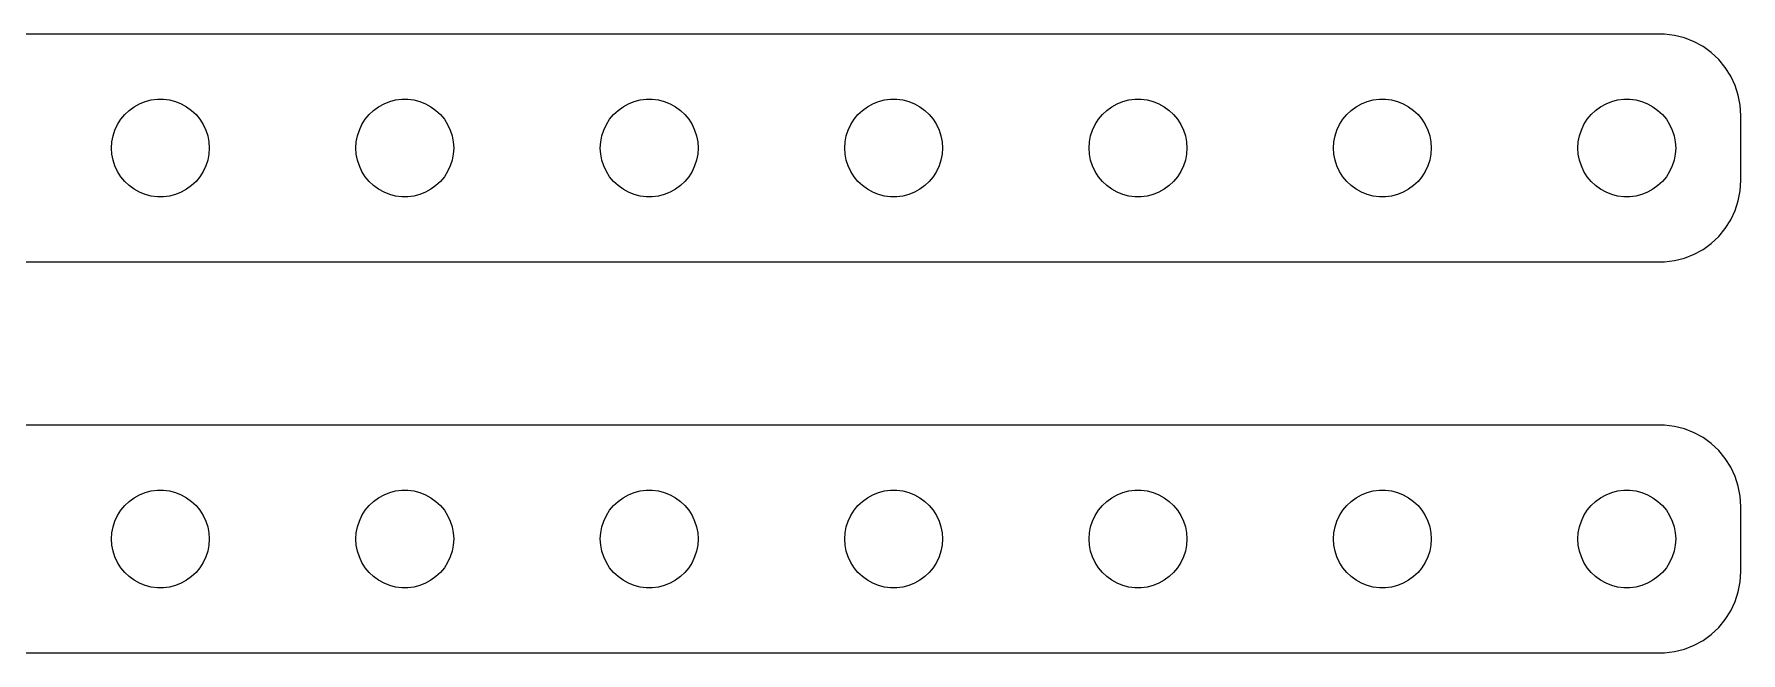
# Model space of a CAD drawing. Header units: metres. Extents: x -210 to 210, y 41 to 79.
# Drawn here: x 104.8 to 209.5, y 41 to 79 of the extents above; entities that cross this region are included whole.
import ezdxf

# ---------------------------------------------------------------- set-up
doc = ezdxf.new("R2010")
doc.units = ezdxf.units.M

msp = doc.modelspace()

# ---------------------------------------------------------------- linework, layer by layer
for p, q in [((204.814, 78.9901), (-204.814, 78.9901)), ((205.437, 78.9114), (204.814, 78.9901)), ((206.045, 78.7553), (205.437, 78.9114)), ((206.629, 78.5241), (206.045, 78.7553)), ((207.179, 78.2216), (206.629, 78.5241)), ((207.687, 77.8526), (207.179, 78.2216)), ((208.145, 77.4227), (207.687, 77.8526)), ((208.545, 76.9389), (208.145, 77.4227)), ((208.882, 76.4088), (208.545, 76.9389)), ((209.149, 75.8406), (208.882, 76.4088)), ((209.343, 75.2434), (209.149, 75.8406)), ((110.588, 74.3115), (110.893, 74.533)), ((110.893, 74.533), (111.223, 74.7145)), ((111.223, 74.7145), (111.573, 74.8532)), ((111.573, 74.8532), (111.938, 74.9469)), ((111.938, 74.9469), (112.312, 74.9941)), ((112.312, 74.9941), (112.688, 74.9941)), ((112.688, 74.9941), (113.062, 74.9469)), ((113.062, 74.9469), (113.427, 74.8532)), ((113.427, 74.8532), (113.777, 74.7145)), ((113.777, 74.7145), (114.107, 74.533)), ((114.107, 74.533), (114.412, 74.3115)), ((125.588, 74.3115), (125.893, 74.533)), ((125.893, 74.533), (126.223, 74.7145)), ((126.223, 74.7145), (126.573, 74.8532)), ((126.573, 74.8532), (126.938, 74.9469)), ((126.938, 74.9469), (127.312, 74.9941)), ((127.312, 74.9941), (127.688, 74.9941)), ((127.688, 74.9941), (128.062, 74.9469)), ((128.062, 74.9469), (128.427, 74.8532)), ((128.427, 74.8532), (128.777, 74.7145)), ((128.777, 74.7145), (129.107, 74.533)), ((129.107, 74.533), (129.412, 74.3115)), ((140.588, 74.3115), (140.893, 74.533)), ((140.893, 74.533), (141.223, 74.7145)), ((141.223, 74.7145), (141.573, 74.8532)), ((141.573, 74.8532), (141.938, 74.9469)), ((141.938, 74.9469), (142.312, 74.9941)), ((142.312, 74.9941), (142.688, 74.9941)), ((142.688, 74.9941), (143.062, 74.9469)), ((143.062, 74.9469), (143.427, 74.8532)), ((143.427, 74.8532), (143.777, 74.7145)), ((143.777, 74.7145), (144.107, 74.533)), ((144.107, 74.533), (144.412, 74.3115)), ((155.588, 74.3115), (155.893, 74.533)), ((155.893, 74.533), (156.223, 74.7145)), ((156.223, 74.7145), (156.573, 74.8532)), ((156.573, 74.8532), (156.938, 74.9469)), ((156.938, 74.9469), (157.312, 74.9941)), ((157.312, 74.9941), (157.688, 74.9941)), ((157.688, 74.9941), (158.062, 74.9469)), ((158.062, 74.9469), (158.427, 74.8532)), ((158.427, 74.8532), (158.777, 74.7145)), ((158.777, 74.7145), (159.107, 74.533)), ((159.107, 74.533), (159.412, 74.3115)), ((170.588, 74.3115), (170.893, 74.533)), ((170.893, 74.533), (171.223, 74.7145)), ((171.223, 74.7145), (171.573, 74.8532)), ((171.573, 74.8532), (171.938, 74.9469)), ((171.938, 74.9469), (172.312, 74.9941)), ((172.312, 74.9941), (172.688, 74.9941)), ((172.688, 74.9941), (173.062, 74.9469)), ((173.062, 74.9469), (173.427, 74.8532)), ((173.427, 74.8532), (173.777, 74.7145)), ((173.777, 74.7145), (174.107, 74.533)), ((174.107, 74.533), (174.412, 74.3115)), ((185.588, 74.3115), (185.893, 74.533)), ((185.893, 74.533), (186.223, 74.7145)), ((186.223, 74.7145), (186.573, 74.8532)), ((186.573, 74.8532), (186.938, 74.9469)), ((186.938, 74.9469), (187.312, 74.9941)), ((187.312, 74.9941), (187.688, 74.9941)), ((187.688, 74.9941), (188.062, 74.9469)), ((188.062, 74.9469), (188.427, 74.8532)), ((188.427, 74.8532), (188.777, 74.7145)), ((188.777, 74.7145), (189.107, 74.533)), ((189.107, 74.533), (189.412, 74.3115)), ((200.588, 74.3115), (200.893, 74.533)), ((200.893, 74.533), (201.223, 74.7145)), ((201.223, 74.7145), (201.573, 74.8532)), ((201.573, 74.8532), (201.938, 74.9469)), ((201.938, 74.9469), (202.312, 74.9941)), ((202.312, 74.9941), (202.688, 74.9941)), ((202.688, 74.9941), (203.062, 74.9469)), ((203.062, 74.9469), (203.427, 74.8532)), ((203.427, 74.8532), (203.777, 74.7145)), ((203.777, 74.7145), (204.107, 74.533)), ((204.107, 74.533), (204.412, 74.3115)), ((209.461, 74.6267), (209.343, 75.2434)), ((209.5, 74), (209.461, 74.6267)), ((109.711, 73.1044), (109.871, 73.4453)), ((109.871, 73.4453), (110.073, 73.7634)), ((110.073, 73.7634), (110.313, 74.0536)), ((110.313, 74.0536), (110.588, 74.3115)), ((114.412, 74.3115), (114.687, 74.0536)), ((114.687, 74.0536), (114.927, 73.7634)), ((114.927, 73.7634), (115.129, 73.4453)), ((115.129, 73.4453), (115.289, 73.1044)), ((124.711, 73.1044), (124.871, 73.4453)), ((124.871, 73.4453), (125.073, 73.7634)), ((125.073, 73.7634), (125.313, 74.0536)), ((125.313, 74.0536), (125.588, 74.3115)), ((129.412, 74.3115), (129.687, 74.0536)), ((129.687, 74.0536), (129.927, 73.7634)), ((129.927, 73.7634), (130.129, 73.4453)), ((130.129, 73.4453), (130.289, 73.1044)), ((139.711, 73.1044), (139.871, 73.4453)), ((139.871, 73.4453), (140.073, 73.7634)), ((140.073, 73.7634), (140.313, 74.0536)), ((140.313, 74.0536), (140.588, 74.3115)), ((144.412, 74.3115), (144.687, 74.0536)), ((144.687, 74.0536), (144.927, 73.7634)), ((144.927, 73.7634), (145.129, 73.4453)), ((145.129, 73.4453), (145.289, 73.1044)), ((154.711, 73.1044), (154.871, 73.4453)), ((154.871, 73.4453), (155.073, 73.7634)), ((155.073, 73.7634), (155.313, 74.0536)), ((155.313, 74.0536), (155.588, 74.3115)), ((159.412, 74.3115), (159.687, 74.0536)), ((159.687, 74.0536), (159.927, 73.7634)), ((159.927, 73.7634), (160.129, 73.4453)), ((160.129, 73.4453), (160.289, 73.1044)), ((169.711, 73.1044), (169.871, 73.4453)), ((169.871, 73.4453), (170.073, 73.7634)), ((170.073, 73.7634), (170.313, 74.0536)), ((170.313, 74.0536), (170.588, 74.3115)), ((174.412, 74.3115), (174.687, 74.0536)), ((174.687, 74.0536), (174.927, 73.7634)), ((174.927, 73.7634), (175.129, 73.4453)), ((175.129, 73.4453), (175.289, 73.1044)), ((184.711, 73.1044), (184.871, 73.4453)), ((184.871, 73.4453), (185.073, 73.7634)), ((185.073, 73.7634), (185.313, 74.0536)), ((185.313, 74.0536), (185.588, 74.3115)), ((189.412, 74.3115), (189.687, 74.0536)), ((189.687, 74.0536), (189.927, 73.7634)), ((189.927, 73.7634), (190.129, 73.4453)), ((190.129, 73.4453), (190.289, 73.1044)), ((199.711, 73.1044), (199.871, 73.4453)), ((199.871, 73.4453), (200.073, 73.7634)), ((200.073, 73.7634), (200.313, 74.0536)), ((200.313, 74.0536), (200.588, 74.3115)), ((204.412, 74.3115), (204.687, 74.0536)), ((204.687, 74.0536), (204.927, 73.7634)), ((204.927, 73.7634), (205.129, 73.4453)), ((205.129, 73.4453), (205.289, 73.1044)), ((209.5, 70), (209.5, 74)), ((109.5, 72), (109.524, 72.376)), ((109.524, 72.376), (109.594, 72.7461)), ((109.594, 72.7461), (109.711, 73.1044)), ((115.289, 73.1044), (115.406, 72.7461)), ((115.406, 72.7461), (115.476, 72.376)), ((115.476, 72.376), (115.5, 72)), ((124.5, 72), (124.524, 72.376)), ((124.524, 72.376), (124.594, 72.7461)), ((124.594, 72.7461), (124.711, 73.1044)), ((130.289, 73.1044), (130.406, 72.7461)), ((130.406, 72.7461), (130.476, 72.376)), ((130.476, 72.376), (130.5, 72)), ((139.5, 72), (139.524, 72.376)), ((139.524, 72.376), (139.594, 72.7461)), ((139.594, 72.7461), (139.711, 73.1044)), ((145.289, 73.1044), (145.406, 72.7461)), ((145.406, 72.7461), (145.476, 72.376)), ((145.476, 72.376), (145.5, 72)), ((154.5, 72), (154.524, 72.376)), ((154.524, 72.376), (154.594, 72.7461)), ((154.594, 72.7461), (154.711, 73.1044)), ((160.289, 73.1044), (160.406, 72.7461)), ((160.406, 72.7461), (160.476, 72.376)), ((160.476, 72.376), (160.5, 72)), ((169.5, 72), (169.524, 72.376)), ((169.524, 72.376), (169.594, 72.7461)), ((169.594, 72.7461), (169.711, 73.1044)), ((175.289, 73.1044), (175.406, 72.7461)), ((175.406, 72.7461), (175.476, 72.376)), ((175.476, 72.376), (175.5, 72)), ((184.5, 72), (184.524, 72.376)), ((184.524, 72.376), (184.594, 72.7461)), ((184.594, 72.7461), (184.711, 73.1044)), ((190.289, 73.1044), (190.406, 72.7461)), ((190.406, 72.7461), (190.476, 72.376)), ((190.476, 72.376), (190.5, 72)), ((199.5, 72), (199.524, 72.376)), ((199.524, 72.376), (199.594, 72.7461)), ((199.594, 72.7461), (199.711, 73.1044)), ((205.289, 73.1044), (205.406, 72.7461)), ((205.406, 72.7461), (205.476, 72.376)), ((205.476, 72.376), (205.5, 72)), ((109.524, 71.624), (109.5, 72)), ((109.594, 71.2539), (109.524, 71.624)), ((109.711, 70.8956), (109.594, 71.2539)), ((115.406, 71.2539), (115.289, 70.8956)), ((115.476, 71.624), (115.406, 71.2539)), ((115.5, 72), (115.476, 71.624)), ((124.524, 71.624), (124.5, 72)), ((124.594, 71.2539), (124.524, 71.624)), ((124.711, 70.8956), (124.594, 71.2539)), ((130.406, 71.2539), (130.289, 70.8956)), ((130.476, 71.624), (130.406, 71.2539)), ((130.5, 72), (130.476, 71.624)), ((139.524, 71.624), (139.5, 72)), ((139.594, 71.2539), (139.524, 71.624)), ((139.711, 70.8956), (139.594, 71.2539)), ((145.406, 71.2539), (145.289, 70.8956)), ((145.476, 71.624), (145.406, 71.2539)), ((145.5, 72), (145.476, 71.624)), ((154.524, 71.624), (154.5, 72)), ((154.594, 71.2539), (154.524, 71.624)), ((154.711, 70.8956), (154.594, 71.2539)), ((160.406, 71.2539), (160.289, 70.8956)), ((160.476, 71.624), (160.406, 71.2539)), ((160.5, 72), (160.476, 71.624)), ((169.524, 71.624), (169.5, 72)), ((169.594, 71.2539), (169.524, 71.624)), ((169.711, 70.8956), (169.594, 71.2539)), ((175.406, 71.2539), (175.289, 70.8956)), ((175.476, 71.624), (175.406, 71.2539)), ((175.5, 72), (175.476, 71.624)), ((184.524, 71.624), (184.5, 72)), ((184.594, 71.2539), (184.524, 71.624)), ((184.711, 70.8956), (184.594, 71.2539)), ((190.406, 71.2539), (190.289, 70.8956)), ((190.476, 71.624), (190.406, 71.2539)), ((190.5, 72), (190.476, 71.624)), ((199.524, 71.624), (199.5, 72)), ((199.594, 71.2539), (199.524, 71.624)), ((199.711, 70.8956), (199.594, 71.2539)), ((205.406, 71.2539), (205.289, 70.8956)), ((205.476, 71.624), (205.406, 71.2539)), ((205.5, 72), (205.476, 71.624)), ((109.871, 70.5547), (109.711, 70.8956)), ((110.073, 70.2366), (109.871, 70.5547)), ((110.313, 69.9464), (110.073, 70.2366)), ((114.927, 70.2366), (114.687, 69.9464)), ((115.129, 70.5547), (114.927, 70.2366)), ((115.289, 70.8956), (115.129, 70.5547)), ((124.871, 70.5547), (124.711, 70.8956)), ((125.073, 70.2366), (124.871, 70.5547)), ((125.313, 69.9464), (125.073, 70.2366)), ((129.927, 70.2366), (129.687, 69.9464)), ((130.129, 70.5547), (129.927, 70.2366)), ((130.289, 70.8956), (130.129, 70.5547)), ((139.871, 70.5547), (139.711, 70.8956)), ((140.073, 70.2366), (139.871, 70.5547)), ((140.313, 69.9464), (140.073, 70.2366)), ((144.927, 70.2366), (144.687, 69.9464)), ((145.129, 70.5547), (144.927, 70.2366)), ((145.289, 70.8956), (145.129, 70.5547)), ((154.871, 70.5547), (154.711, 70.8956)), ((155.073, 70.2366), (154.871, 70.5547)), ((155.313, 69.9464), (155.073, 70.2366)), ((159.927, 70.2366), (159.687, 69.9464)), ((160.129, 70.5547), (159.927, 70.2366)), ((160.289, 70.8956), (160.129, 70.5547)), ((169.871, 70.5547), (169.711, 70.8956)), ((170.073, 70.2366), (169.871, 70.5547)), ((170.313, 69.9464), (170.073, 70.2366)), ((174.927, 70.2366), (174.687, 69.9464)), ((175.129, 70.5547), (174.927, 70.2366)), ((175.289, 70.8956), (175.129, 70.5547)), ((184.871, 70.5547), (184.711, 70.8956)), ((185.073, 70.2366), (184.871, 70.5547)), ((185.313, 69.9464), (185.073, 70.2366)), ((189.927, 70.2366), (189.687, 69.9464)), ((190.129, 70.5547), (189.927, 70.2366)), ((190.289, 70.8956), (190.129, 70.5547)), ((199.871, 70.5547), (199.711, 70.8956)), ((200.073, 70.2366), (199.871, 70.5547)), ((200.313, 69.9464), (200.073, 70.2366)), ((204.927, 70.2366), (204.687, 69.9464)), ((205.129, 70.5547), (204.927, 70.2366)), ((205.289, 70.8956), (205.129, 70.5547)), ((110.588, 69.6885), (110.313, 69.9464)), ((110.893, 69.467), (110.588, 69.6885)), ((111.223, 69.2855), (110.893, 69.467)), ((111.573, 69.1468), (111.223, 69.2855)), ((111.938, 69.0531), (111.573, 69.1468)), ((113.427, 69.1468), (113.062, 69.0531)), ((113.777, 69.2855), (113.427, 69.1468)), ((114.107, 69.467), (113.777, 69.2855)), ((114.412, 69.6885), (114.107, 69.467)), ((114.687, 69.9464), (114.412, 69.6885)), ((125.588, 69.6885), (125.313, 69.9464)), ((125.893, 69.467), (125.588, 69.6885)), ((126.223, 69.2855), (125.893, 69.467)), ((126.573, 69.1468), (126.223, 69.2855)), ((126.938, 69.0531), (126.573, 69.1468)), ((128.427, 69.1468), (128.062, 69.0531)), ((128.777, 69.2855), (128.427, 69.1468)), ((129.107, 69.467), (128.777, 69.2855)), ((129.412, 69.6885), (129.107, 69.467)), ((129.687, 69.9464), (129.412, 69.6885)), ((140.588, 69.6885), (140.313, 69.9464)), ((140.893, 69.467), (140.588, 69.6885)), ((141.223, 69.2855), (140.893, 69.467)), ((141.573, 69.1468), (141.223, 69.2855)), ((141.938, 69.0531), (141.573, 69.1468)), ((143.427, 69.1468), (143.062, 69.0531)), ((143.777, 69.2855), (143.427, 69.1468)), ((144.107, 69.467), (143.777, 69.2855)), ((144.412, 69.6885), (144.107, 69.467)), ((144.687, 69.9464), (144.412, 69.6885)), ((155.588, 69.6885), (155.313, 69.9464)), ((155.893, 69.467), (155.588, 69.6885)), ((156.223, 69.2855), (155.893, 69.467)), ((156.573, 69.1468), (156.223, 69.2855)), ((156.938, 69.0531), (156.573, 69.1468)), ((158.427, 69.1468), (158.062, 69.0531)), ((158.777, 69.2855), (158.427, 69.1468)), ((159.107, 69.467), (158.777, 69.2855)), ((159.412, 69.6885), (159.107, 69.467)), ((159.687, 69.9464), (159.412, 69.6885)), ((170.588, 69.6885), (170.313, 69.9464)), ((170.893, 69.467), (170.588, 69.6885)), ((171.223, 69.2855), (170.893, 69.467)), ((171.573, 69.1468), (171.223, 69.2855)), ((171.938, 69.0531), (171.573, 69.1468)), ((173.427, 69.1468), (173.062, 69.0531)), ((173.777, 69.2855), (173.427, 69.1468)), ((174.107, 69.467), (173.777, 69.2855)), ((174.412, 69.6885), (174.107, 69.467)), ((174.687, 69.9464), (174.412, 69.6885)), ((185.588, 69.6885), (185.313, 69.9464)), ((185.893, 69.467), (185.588, 69.6885)), ((186.223, 69.2855), (185.893, 69.467)), ((186.573, 69.1468), (186.223, 69.2855)), ((186.938, 69.0531), (186.573, 69.1468)), ((188.427, 69.1468), (188.062, 69.0531)), ((188.777, 69.2855), (188.427, 69.1468)), ((189.107, 69.467), (188.777, 69.2855)), ((189.412, 69.6885), (189.107, 69.467)), ((189.687, 69.9464), (189.412, 69.6885)), ((200.588, 69.6885), (200.313, 69.9464)), ((200.893, 69.467), (200.588, 69.6885)), ((201.223, 69.2855), (200.893, 69.467)), ((201.573, 69.1468), (201.223, 69.2855)), ((201.938, 69.0531), (201.573, 69.1468)), ((203.427, 69.1468), (203.062, 69.0531)), ((203.777, 69.2855), (203.427, 69.1468)), ((204.107, 69.467), (203.777, 69.2855)), ((204.412, 69.6885), (204.107, 69.467)), ((204.687, 69.9464), (204.412, 69.6885)), ((209.343, 68.7566), (209.461, 69.3733)), ((209.461, 69.3733), (209.5, 70)), ((112.312, 69.0059), (111.938, 69.0531)), ((112.688, 69.0059), (112.312, 69.0059)), ((113.062, 69.0531), (112.688, 69.0059)), ((127.312, 69.0059), (126.938, 69.0531)), ((127.688, 69.0059), (127.312, 69.0059)), ((128.062, 69.0531), (127.688, 69.0059)), ((142.312, 69.0059), (141.938, 69.0531)), ((142.688, 69.0059), (142.312, 69.0059)), ((143.062, 69.0531), (142.688, 69.0059)), ((157.312, 69.0059), (156.938, 69.0531)), ((157.688, 69.0059), (157.312, 69.0059)), ((158.062, 69.0531), (157.688, 69.0059)), ((172.312, 69.0059), (171.938, 69.0531)), ((172.688, 69.0059), (172.312, 69.0059)), ((173.062, 69.0531), (172.688, 69.0059)), ((187.312, 69.0059), (186.938, 69.0531)), ((187.688, 69.0059), (187.312, 69.0059)), ((188.062, 69.0531), (187.688, 69.0059)), ((202.312, 69.0059), (201.938, 69.0531)), ((202.688, 69.0059), (202.312, 69.0059)), ((203.062, 69.0531), (202.688, 69.0059)), ((208.882, 67.5912), (209.149, 68.1594)), ((209.149, 68.1594), (209.343, 68.7566)), ((208.145, 66.5773), (208.545, 67.0611)), ((208.545, 67.0611), (208.882, 67.5912)), ((207.179, 65.7784), (207.687, 66.1474)), ((207.687, 66.1474), (208.145, 66.5773)), ((-204.814, 65.0099), (204.814, 65.0099)), ((204.814, 65.0099), (205.437, 65.0886)), ((205.437, 65.0886), (206.045, 65.2447)), ((206.045, 65.2447), (206.629, 65.4759)), ((206.629, 65.4759), (207.179, 65.7784)), ((204.814, 54.9901), (-204.814, 54.9901)), ((205.437, 54.9114), (204.814, 54.9901)), ((206.045, 54.7553), (205.437, 54.9114)), ((206.629, 54.5241), (206.045, 54.7553)), ((207.179, 54.2216), (206.629, 54.5241)), ((207.687, 53.8526), (207.179, 54.2216)), ((208.145, 53.4227), (207.687, 53.8526)), ((208.545, 52.9389), (208.145, 53.4227)), ((208.882, 52.4088), (208.545, 52.9389)), ((209.149, 51.8406), (208.882, 52.4088)), ((209.343, 51.2434), (209.149, 51.8406)), ((110.313, 50.0536), (110.588, 50.3115)), ((110.588, 50.3115), (110.893, 50.533)), ((110.893, 50.533), (111.223, 50.7145)), ((111.223, 50.7145), (111.573, 50.8532)), ((111.573, 50.8532), (111.938, 50.9469)), ((111.938, 50.9469), (112.312, 50.9941)), ((112.312, 50.9941), (112.688, 50.9941)), ((112.688, 50.9941), (113.062, 50.9469)), ((113.062, 50.9469), (113.427, 50.8532)), ((113.427, 50.8532), (113.777, 50.7145)), ((113.777, 50.7145), (114.107, 50.533)), ((114.107, 50.533), (114.412, 50.3115)), ((114.412, 50.3115), (114.687, 50.0536)), ((125.313, 50.0536), (125.588, 50.3115)), ((125.588, 50.3115), (125.893, 50.533)), ((125.893, 50.533), (126.223, 50.7145)), ((126.223, 50.7145), (126.573, 50.8532)), ((126.573, 50.8532), (126.938, 50.9469)), ((126.938, 50.9469), (127.312, 50.9941)), ((127.312, 50.9941), (127.688, 50.9941)), ((127.688, 50.9941), (128.062, 50.9469)), ((128.062, 50.9469), (128.427, 50.8532)), ((128.427, 50.8532), (128.777, 50.7145)), ((128.777, 50.7145), (129.107, 50.533)), ((129.107, 50.533), (129.412, 50.3115)), ((129.412, 50.3115), (129.687, 50.0536)), ((140.313, 50.0536), (140.588, 50.3115)), ((140.588, 50.3115), (140.893, 50.533)), ((140.893, 50.533), (141.223, 50.7145)), ((141.223, 50.7145), (141.573, 50.8532)), ((141.573, 50.8532), (141.938, 50.9469)), ((141.938, 50.9469), (142.312, 50.9941)), ((142.312, 50.9941), (142.688, 50.9941)), ((142.688, 50.9941), (143.062, 50.9469)), ((143.062, 50.9469), (143.427, 50.8532)), ((143.427, 50.8532), (143.777, 50.7145)), ((143.777, 50.7145), (144.107, 50.533)), ((144.107, 50.533), (144.412, 50.3115)), ((144.412, 50.3115), (144.687, 50.0536)), ((155.313, 50.0536), (155.588, 50.3115)), ((155.588, 50.3115), (155.893, 50.533)), ((155.893, 50.533), (156.223, 50.7145)), ((156.223, 50.7145), (156.573, 50.8532)), ((156.573, 50.8532), (156.938, 50.9469)), ((156.938, 50.9469), (157.312, 50.9941)), ((157.312, 50.9941), (157.688, 50.9941)), ((157.688, 50.9941), (158.062, 50.9469)), ((158.062, 50.9469), (158.427, 50.8532)), ((158.427, 50.8532), (158.777, 50.7145)), ((158.777, 50.7145), (159.107, 50.533)), ((159.107, 50.533), (159.412, 50.3115)), ((159.412, 50.3115), (159.687, 50.0536)), ((170.313, 50.0536), (170.588, 50.3115)), ((170.588, 50.3115), (170.893, 50.533)), ((170.893, 50.533), (171.223, 50.7145)), ((171.223, 50.7145), (171.573, 50.8532)), ((171.573, 50.8532), (171.938, 50.9469)), ((171.938, 50.9469), (172.312, 50.9941)), ((172.312, 50.9941), (172.688, 50.9941)), ((172.688, 50.9941), (173.062, 50.9469)), ((173.062, 50.9469), (173.427, 50.8532)), ((173.427, 50.8532), (173.777, 50.7145)), ((173.777, 50.7145), (174.107, 50.533)), ((174.107, 50.533), (174.412, 50.3115)), ((174.412, 50.3115), (174.687, 50.0536)), ((185.313, 50.0536), (185.588, 50.3115)), ((185.588, 50.3115), (185.893, 50.533)), ((185.893, 50.533), (186.223, 50.7145)), ((186.223, 50.7145), (186.573, 50.8532)), ((186.573, 50.8532), (186.938, 50.9469)), ((186.938, 50.9469), (187.312, 50.9941)), ((187.312, 50.9941), (187.688, 50.9941)), ((187.688, 50.9941), (188.062, 50.9469)), ((188.062, 50.9469), (188.427, 50.8532)), ((188.427, 50.8532), (188.777, 50.7145)), ((188.777, 50.7145), (189.107, 50.533)), ((189.107, 50.533), (189.412, 50.3115)), ((189.412, 50.3115), (189.687, 50.0536)), ((200.313, 50.0536), (200.588, 50.3115)), ((200.588, 50.3115), (200.893, 50.533)), ((200.893, 50.533), (201.223, 50.7145)), ((201.223, 50.7145), (201.573, 50.8532)), ((201.573, 50.8532), (201.938, 50.9469)), ((201.938, 50.9469), (202.312, 50.9941)), ((202.312, 50.9941), (202.688, 50.9941)), ((202.688, 50.9941), (203.062, 50.9469)), ((203.062, 50.9469), (203.427, 50.8532)), ((203.427, 50.8532), (203.777, 50.7145)), ((203.777, 50.7145), (204.107, 50.533)), ((204.107, 50.533), (204.412, 50.3115)), ((204.412, 50.3115), (204.687, 50.0536)), ((209.461, 50.6267), (209.343, 51.2434)), ((209.5, 50), (209.461, 50.6267)), ((109.711, 49.1044), (109.871, 49.4453)), ((109.871, 49.4453), (110.073, 49.7634)), ((110.073, 49.7634), (110.313, 50.0536)), ((114.687, 50.0536), (114.927, 49.7634)), ((114.927, 49.7634), (115.129, 49.4453)), ((115.129, 49.4453), (115.289, 49.1044)), ((124.711, 49.1044), (124.871, 49.4453)), ((124.871, 49.4453), (125.073, 49.7634)), ((125.073, 49.7634), (125.313, 50.0536)), ((129.687, 50.0536), (129.927, 49.7634)), ((129.927, 49.7634), (130.129, 49.4453)), ((130.129, 49.4453), (130.289, 49.1044)), ((139.711, 49.1044), (139.871, 49.4453)), ((139.871, 49.4453), (140.073, 49.7634)), ((140.073, 49.7634), (140.313, 50.0536)), ((144.687, 50.0536), (144.927, 49.7634)), ((144.927, 49.7634), (145.129, 49.4453)), ((145.129, 49.4453), (145.289, 49.1044)), ((154.711, 49.1044), (154.871, 49.4453)), ((154.871, 49.4453), (155.073, 49.7634)), ((155.073, 49.7634), (155.313, 50.0536)), ((159.687, 50.0536), (159.927, 49.7634)), ((159.927, 49.7634), (160.129, 49.4453)), ((160.129, 49.4453), (160.289, 49.1044)), ((169.711, 49.1044), (169.871, 49.4453)), ((169.871, 49.4453), (170.073, 49.7634)), ((170.073, 49.7634), (170.313, 50.0536)), ((174.687, 50.0536), (174.927, 49.7634)), ((174.927, 49.7634), (175.129, 49.4453)), ((175.129, 49.4453), (175.289, 49.1044)), ((184.711, 49.1044), (184.871, 49.4453)), ((184.871, 49.4453), (185.073, 49.7634)), ((185.073, 49.7634), (185.313, 50.0536)), ((189.687, 50.0536), (189.927, 49.7634)), ((189.927, 49.7634), (190.129, 49.4453)), ((190.129, 49.4453), (190.289, 49.1044)), ((199.711, 49.1044), (199.871, 49.4453)), ((199.871, 49.4453), (200.073, 49.7634)), ((200.073, 49.7634), (200.313, 50.0536)), ((204.687, 50.0536), (204.927, 49.7634)), ((204.927, 49.7634), (205.129, 49.4453)), ((205.129, 49.4453), (205.289, 49.1044)), ((209.5, 46), (209.5, 50)), ((109.5, 48), (109.524, 48.376)), ((109.524, 48.376), (109.594, 48.7461)), ((109.594, 48.7461), (109.711, 49.1044)), ((115.289, 49.1044), (115.406, 48.7461)), ((115.406, 48.7461), (115.476, 48.376)), ((115.476, 48.376), (115.5, 48)), ((124.5, 48), (124.524, 48.376)), ((124.524, 48.376), (124.594, 48.7461)), ((124.594, 48.7461), (124.711, 49.1044)), ((130.289, 49.1044), (130.406, 48.7461)), ((130.406, 48.7461), (130.476, 48.376)), ((130.476, 48.376), (130.5, 48)), ((139.5, 48), (139.524, 48.376)), ((139.524, 48.376), (139.594, 48.7461)), ((139.594, 48.7461), (139.711, 49.1044)), ((145.289, 49.1044), (145.406, 48.7461)), ((145.406, 48.7461), (145.476, 48.376)), ((145.476, 48.376), (145.5, 48)), ((154.5, 48), (154.524, 48.376)), ((154.524, 48.376), (154.594, 48.7461)), ((154.594, 48.7461), (154.711, 49.1044)), ((160.289, 49.1044), (160.406, 48.7461)), ((160.406, 48.7461), (160.476, 48.376)), ((160.476, 48.376), (160.5, 48)), ((169.5, 48), (169.524, 48.376)), ((169.524, 48.376), (169.594, 48.7461)), ((169.594, 48.7461), (169.711, 49.1044)), ((175.289, 49.1044), (175.406, 48.7461)), ((175.406, 48.7461), (175.476, 48.376)), ((175.476, 48.376), (175.5, 48)), ((184.5, 48), (184.524, 48.376)), ((184.524, 48.376), (184.594, 48.7461)), ((184.594, 48.7461), (184.711, 49.1044)), ((190.289, 49.1044), (190.406, 48.7461)), ((190.406, 48.7461), (190.476, 48.376)), ((190.476, 48.376), (190.5, 48)), ((199.5, 48), (199.524, 48.376)), ((199.524, 48.376), (199.594, 48.7461)), ((199.594, 48.7461), (199.711, 49.1044)), ((205.289, 49.1044), (205.406, 48.7461)), ((205.406, 48.7461), (205.476, 48.376)), ((205.476, 48.376), (205.5, 48)), ((109.524, 47.624), (109.5, 48)), ((109.594, 47.2539), (109.524, 47.624)), ((109.711, 46.8956), (109.594, 47.2539)), ((115.406, 47.2539), (115.289, 46.8956)), ((115.476, 47.624), (115.406, 47.2539)), ((115.5, 48), (115.476, 47.624)), ((124.524, 47.624), (124.5, 48)), ((124.594, 47.2539), (124.524, 47.624)), ((124.711, 46.8956), (124.594, 47.2539)), ((130.406, 47.2539), (130.289, 46.8956)), ((130.476, 47.624), (130.406, 47.2539)), ((130.5, 48), (130.476, 47.624)), ((139.524, 47.624), (139.5, 48)), ((139.594, 47.2539), (139.524, 47.624)), ((139.711, 46.8956), (139.594, 47.2539)), ((145.406, 47.2539), (145.289, 46.8956)), ((145.476, 47.624), (145.406, 47.2539)), ((145.5, 48), (145.476, 47.624)), ((154.524, 47.624), (154.5, 48)), ((154.594, 47.2539), (154.524, 47.624)), ((154.711, 46.8956), (154.594, 47.2539)), ((160.406, 47.2539), (160.289, 46.8956)), ((160.476, 47.624), (160.406, 47.2539)), ((160.5, 48), (160.476, 47.624)), ((169.524, 47.624), (169.5, 48)), ((169.594, 47.2539), (169.524, 47.624)), ((169.711, 46.8956), (169.594, 47.2539)), ((175.406, 47.2539), (175.289, 46.8956)), ((175.476, 47.624), (175.406, 47.2539)), ((175.5, 48), (175.476, 47.624)), ((184.524, 47.624), (184.5, 48)), ((184.594, 47.2539), (184.524, 47.624)), ((184.711, 46.8956), (184.594, 47.2539)), ((190.406, 47.2539), (190.289, 46.8956)), ((190.476, 47.624), (190.406, 47.2539)), ((190.5, 48), (190.476, 47.624)), ((199.524, 47.624), (199.5, 48)), ((199.594, 47.2539), (199.524, 47.624)), ((199.711, 46.8956), (199.594, 47.2539)), ((205.406, 47.2539), (205.289, 46.8956)), ((205.476, 47.624), (205.406, 47.2539)), ((205.5, 48), (205.476, 47.624)), ((109.871, 46.5547), (109.711, 46.8956)), ((110.073, 46.2366), (109.871, 46.5547)), ((110.313, 45.9464), (110.073, 46.2366)), ((114.927, 46.2366), (114.687, 45.9464)), ((115.129, 46.5547), (114.927, 46.2366)), ((115.289, 46.8956), (115.129, 46.5547)), ((124.871, 46.5547), (124.711, 46.8956)), ((125.073, 46.2366), (124.871, 46.5547)), ((125.313, 45.9464), (125.073, 46.2366)), ((129.927, 46.2366), (129.687, 45.9464)), ((130.129, 46.5547), (129.927, 46.2366)), ((130.289, 46.8956), (130.129, 46.5547)), ((139.871, 46.5547), (139.711, 46.8956)), ((140.073, 46.2366), (139.871, 46.5547)), ((140.313, 45.9464), (140.073, 46.2366)), ((144.927, 46.2366), (144.687, 45.9464)), ((145.129, 46.5547), (144.927, 46.2366)), ((145.289, 46.8956), (145.129, 46.5547)), ((154.871, 46.5547), (154.711, 46.8956)), ((155.073, 46.2366), (154.871, 46.5547)), ((155.313, 45.9464), (155.073, 46.2366)), ((159.927, 46.2366), (159.687, 45.9464)), ((160.129, 46.5547), (159.927, 46.2366)), ((160.289, 46.8956), (160.129, 46.5547)), ((169.871, 46.5547), (169.711, 46.8956)), ((170.073, 46.2366), (169.871, 46.5547)), ((170.313, 45.9464), (170.073, 46.2366)), ((174.927, 46.2366), (174.687, 45.9464)), ((175.129, 46.5547), (174.927, 46.2366)), ((175.289, 46.8956), (175.129, 46.5547)), ((184.871, 46.5547), (184.711, 46.8956)), ((185.073, 46.2366), (184.871, 46.5547)), ((185.313, 45.9464), (185.073, 46.2366)), ((189.927, 46.2366), (189.687, 45.9464)), ((190.129, 46.5547), (189.927, 46.2366)), ((190.289, 46.8956), (190.129, 46.5547)), ((199.871, 46.5547), (199.711, 46.8956)), ((200.073, 46.2366), (199.871, 46.5547)), ((200.313, 45.9464), (200.073, 46.2366)), ((204.927, 46.2366), (204.687, 45.9464)), ((205.129, 46.5547), (204.927, 46.2366)), ((205.289, 46.8956), (205.129, 46.5547)), ((110.588, 45.6885), (110.313, 45.9464)), ((110.893, 45.467), (110.588, 45.6885)), ((111.223, 45.2855), (110.893, 45.467)), ((111.573, 45.1468), (111.223, 45.2855)), ((111.938, 45.0531), (111.573, 45.1468)), ((112.312, 45.0059), (111.938, 45.0531)), ((113.062, 45.0531), (112.688, 45.0059)), ((113.427, 45.1468), (113.062, 45.0531)), ((113.777, 45.2855), (113.427, 45.1468)), ((114.107, 45.467), (113.777, 45.2855)), ((114.412, 45.6885), (114.107, 45.467)), ((114.687, 45.9464), (114.412, 45.6885)), ((125.588, 45.6885), (125.313, 45.9464)), ((125.893, 45.467), (125.588, 45.6885)), ((126.223, 45.2855), (125.893, 45.467)), ((126.573, 45.1468), (126.223, 45.2855)), ((126.938, 45.0531), (126.573, 45.1468)), ((127.312, 45.0059), (126.938, 45.0531)), ((128.062, 45.0531), (127.688, 45.0059)), ((128.427, 45.1468), (128.062, 45.0531)), ((128.777, 45.2855), (128.427, 45.1468)), ((129.107, 45.467), (128.777, 45.2855)), ((129.412, 45.6885), (129.107, 45.467)), ((129.687, 45.9464), (129.412, 45.6885)), ((140.588, 45.6885), (140.313, 45.9464)), ((140.893, 45.467), (140.588, 45.6885)), ((141.223, 45.2855), (140.893, 45.467)), ((141.573, 45.1468), (141.223, 45.2855)), ((141.938, 45.0531), (141.573, 45.1468)), ((142.312, 45.0059), (141.938, 45.0531)), ((143.062, 45.0531), (142.688, 45.0059)), ((143.427, 45.1468), (143.062, 45.0531)), ((143.777, 45.2855), (143.427, 45.1468)), ((144.107, 45.467), (143.777, 45.2855)), ((144.412, 45.6885), (144.107, 45.467)), ((144.687, 45.9464), (144.412, 45.6885)), ((155.588, 45.6885), (155.313, 45.9464)), ((155.893, 45.467), (155.588, 45.6885)), ((156.223, 45.2855), (155.893, 45.467)), ((156.573, 45.1468), (156.223, 45.2855)), ((156.938, 45.0531), (156.573, 45.1468)), ((157.312, 45.0059), (156.938, 45.0531)), ((158.062, 45.0531), (157.688, 45.0059)), ((158.427, 45.1468), (158.062, 45.0531)), ((158.777, 45.2855), (158.427, 45.1468)), ((159.107, 45.467), (158.777, 45.2855)), ((159.412, 45.6885), (159.107, 45.467)), ((159.687, 45.9464), (159.412, 45.6885)), ((170.588, 45.6885), (170.313, 45.9464)), ((170.893, 45.467), (170.588, 45.6885)), ((171.223, 45.2855), (170.893, 45.467)), ((171.573, 45.1468), (171.223, 45.2855)), ((171.938, 45.0531), (171.573, 45.1468)), ((172.312, 45.0059), (171.938, 45.0531)), ((173.062, 45.0531), (172.688, 45.0059)), ((173.427, 45.1468), (173.062, 45.0531)), ((173.777, 45.2855), (173.427, 45.1468)), ((174.107, 45.467), (173.777, 45.2855)), ((174.412, 45.6885), (174.107, 45.467)), ((174.687, 45.9464), (174.412, 45.6885)), ((185.588, 45.6885), (185.313, 45.9464)), ((185.893, 45.467), (185.588, 45.6885)), ((186.223, 45.2855), (185.893, 45.467)), ((186.573, 45.1468), (186.223, 45.2855)), ((186.938, 45.0531), (186.573, 45.1468)), ((187.312, 45.0059), (186.938, 45.0531)), ((188.062, 45.0531), (187.688, 45.0059)), ((188.427, 45.1468), (188.062, 45.0531)), ((188.777, 45.2855), (188.427, 45.1468)), ((189.107, 45.467), (188.777, 45.2855)), ((189.412, 45.6885), (189.107, 45.467)), ((189.687, 45.9464), (189.412, 45.6885)), ((200.588, 45.6885), (200.313, 45.9464)), ((200.893, 45.467), (200.588, 45.6885)), ((201.223, 45.2855), (200.893, 45.467)), ((201.573, 45.1468), (201.223, 45.2855)), ((201.938, 45.0531), (201.573, 45.1468)), ((202.312, 45.0059), (201.938, 45.0531)), ((203.062, 45.0531), (202.688, 45.0059)), ((203.427, 45.1468), (203.062, 45.0531)), ((203.777, 45.2855), (203.427, 45.1468)), ((204.107, 45.467), (203.777, 45.2855)), ((204.412, 45.6885), (204.107, 45.467)), ((204.687, 45.9464), (204.412, 45.6885)), ((209.343, 44.7566), (209.461, 45.3733)), ((209.461, 45.3733), (209.5, 46)), ((112.688, 45.0059), (112.312, 45.0059)), ((127.688, 45.0059), (127.312, 45.0059)), ((142.688, 45.0059), (142.312, 45.0059)), ((157.688, 45.0059), (157.312, 45.0059)), ((172.688, 45.0059), (172.312, 45.0059)), ((187.688, 45.0059), (187.312, 45.0059)), ((202.688, 45.0059), (202.312, 45.0059)), ((208.882, 43.5912), (209.149, 44.1594)), ((209.149, 44.1594), (209.343, 44.7566)), ((208.145, 42.5773), (208.545, 43.0611)), ((208.545, 43.0611), (208.882, 43.5912)), ((207.179, 41.7784), (207.687, 42.1474)), ((207.687, 42.1474), (208.145, 42.5773)), ((-204.814, 41.0099), (204.814, 41.0099)), ((204.814, 41.0099), (205.437, 41.0886)), ((205.437, 41.0886), (206.045, 41.2447)), ((206.045, 41.2447), (206.629, 41.4759)), ((206.629, 41.4759), (207.179, 41.7784))]:
    msp.add_line(p, q)

doc.saveas('drawing.dxf')
